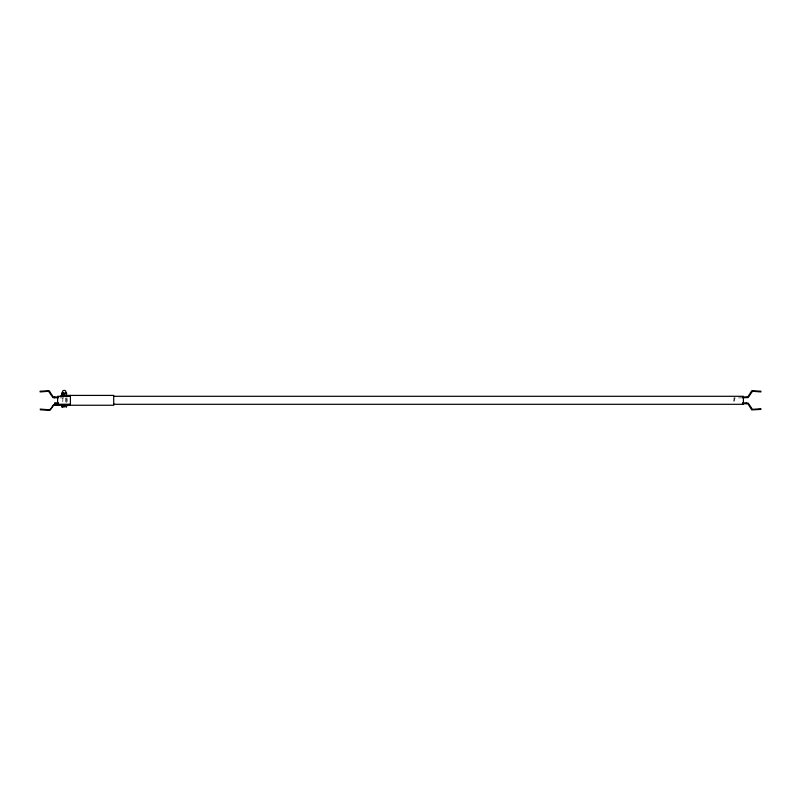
<?xml version="1.0" encoding="UTF-8"?>
<svg xmlns="http://www.w3.org/2000/svg" width="801" height="801" viewBox="0 0 801 801"><rect width="100%" height="100%" fill="white"/><g stroke="black" fill="none" stroke-linecap="round" stroke-linejoin="round"><path stroke-width="0.6" stroke-dasharray="4 3" d="M734.106 397.486L733.686 402.112M66.353 402.613L66.353 398.017L58.723 397.787M742.497 397.787L734.647 398.017L734.647 402.613M66.894 397.486L67.314 402.112M65.582 397.967L65.582 402.823M62.808 397.967L62.808 402.823"/><path stroke-width="1.2" d="M61.827 406.958L61.827 405.246M61.827 395.414L61.827 392.981M66.563 395.414L66.563 392.981M70.408 403.794L70.408 405.246M113.722 403.794L113.722 405.246L53.657 405.246L50.012 410.342L40.25 409.812M63.019 392.981L61.827 393.201L66.563 393.201M66.563 395.203L61.827 395.203M63.019 406.958L61.827 406.738L66.563 406.738M40.05 391.218L49.241 390.728L53.086 396.916L58.413 397.056M40.11 391.939L48.511 391.268L53.096 397.696L58.413 397.787M760.89 408.69L752.489 409.361L748.124 403.063L742.497 402.843M760.95 409.411L751.759 409.902L748.034 403.934L742.387 403.574M61.016 395.414L113.722 395.414L113.722 404.515M61.016 396.145L70.408 396.145M70.118 396.295L57.602 396.295L57.602 404.305L70.118 404.305M113.912 396.295L743.398 396.295L743.398 404.305L113.912 404.305M742.497 397.056L748.034 396.695L751.759 390.728L760.95 391.218L760.89 391.939L752.489 391.268L748.124 397.566L742.497 397.787M58.413 402.843L54.688 402.843L54.688 403.574L58.413 403.574M60.696 404.515L53.657 404.515L50.603 409.081L49.231 409.802L40.25 409.081M61.016 404.515L70.408 404.515L70.408 395.414M746.312 402.843L746.312 403.574M66.563 405.246L66.563 406.958M65.582 393.111C67.594 389.406 60.806 389.406 62.808 393.111M64.2 393.201L64.2 395.203M64.2 405.246L64.2 406.738M54.688 397.056L54.688 397.787"/></g></svg>
